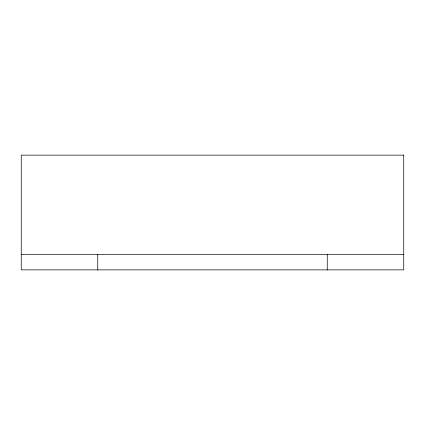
<?xml version="1.0" encoding="UTF-8"?>
<svg xmlns="http://www.w3.org/2000/svg" width="425" height="425" viewBox="0 0 425 425"><rect width="100%" height="100%" fill="white"/><g stroke="black" fill="none" stroke-linecap="round" stroke-linejoin="round"><path stroke-width="0.64" d="M21.25 254.575L403.75 254.575M327.25 254.575L327.25 269.875M97.75 254.575L97.75 269.875M403.75 155.125L21.25 155.125L21.25 269.875L403.75 269.875L403.75 155.125"/></g></svg>
